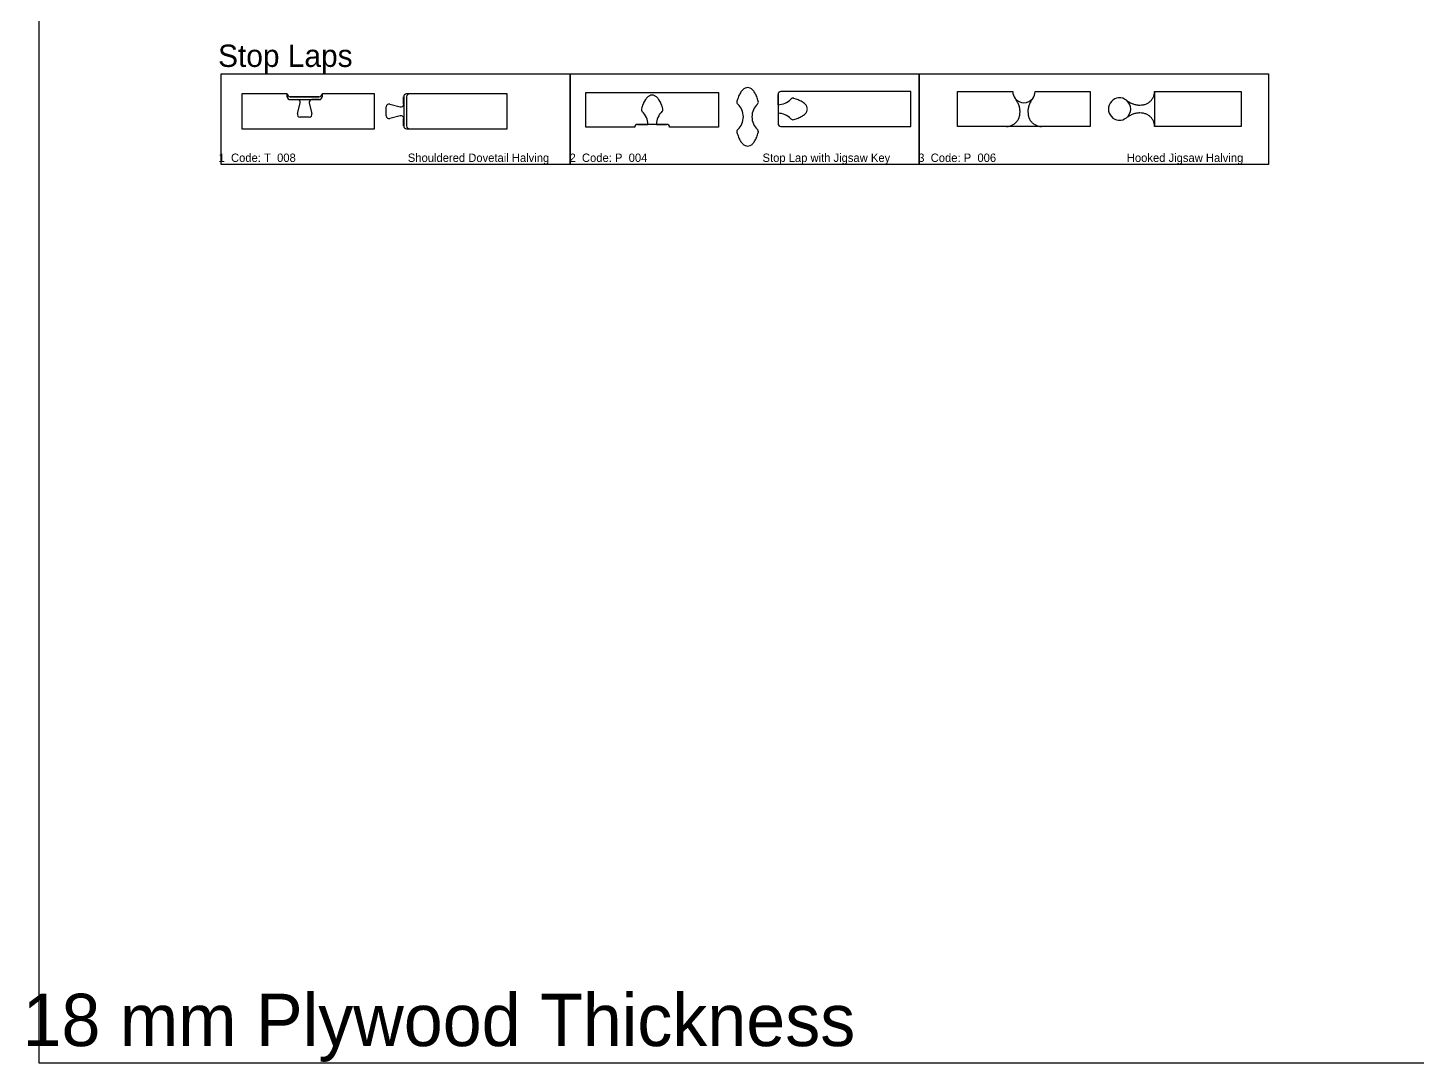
# Model space of a CAD drawing. Extents: x -5 to 6482, y 2 to 3133.
# Drawn here: x -5 to 1985, y 2 to 1485 of the extents above; entities that cross this region are included whole.
import ezdxf

# ---------------------------------------------------------------- set-up
doc = ezdxf.new("R2010")
doc.units = 0
doc.layers.get('0').update_dxf_attribs({"linetype": 'CONTINUOUS'})
for name, color, linetype in [('3MM_ENGRAVE', 5, 'CONTINUOUS'), ('CUT_18_MM', 7, 'CONTINUOUS'), ('ENGRAVE_13_5', 6, 'CONTINUOUS'), ('ENGRAVE_4_5MM', 2, 'CONTINUOUS'), ('ENGRAVE_9MM', 3, 'CONTINUOUS'), ('JOINT_9_MM', 4, 'CONTINUOUS'), ('TEXT', 9, 'CONTINUOUS')]:
    doc.layers.add(name, color=color, linetype=linetype)

# ---------------------------------------------------------------- blocks, each defined once
blk = doc.blocks.new('_U64')
at = {"layer": 'TEXT', "linetype": 'CONTINUOUS'}
blk.add_text('18 mm Plywood Thickness', height=75, dxfattribs=at).set_placement((6582.2, 651.1))
blk = doc.blocks.new('_U27')
at = {"layer": 'TEXT', "linetype": 'CONTINUOUS'}
blk.add_text('3  Code: P_006                                          Hooked Jigsaw Halving', height=12, dxfattribs=at).set_placement((7865.2, 1917.8))
blk = doc.blocks.new('_U26')
at = {"layer": 'TEXT', "linetype": 'CONTINUOUS'}
blk.add_text('2  Code: P_004                                     Stop Lap with Jigsaw Key', height=12, dxfattribs=at).set_placement((7365.7, 1917.8))
blk = doc.blocks.new('_U25')
at = {"layer": 'TEXT', "linetype": 'CONTINUOUS'}
blk.add_text('1  Code: T_008                                    Shouldered Dovetail Halving', height=12, dxfattribs=at).set_placement((6863, 1917.8))
blk = doc.blocks.new('_U24')
at = {"layer": 'TEXT', "linetype": 'CONTINUOUS'}
blk.add_text('Stop Laps', height=32, dxfattribs=at).set_placement((6862.3, 2053.9))

msp = doc.modelspace()

# ---------------------------------------------------------------- linework, layer by layer
for p, q in [((11.4, 2.1), (11.4, 3132.7)), ((272.1, 1419.5), (772.1, 1419.5)), ((272.1, 1289.5), (272.1, 1419.5)), ((772.1, 1419.5), (1272.1, 1419.5)), ((772.1, 1289.5), (772.1, 1419.5)), ((772.1, 1419.5), (772.1, 1289.5)), ((1272.1, 1419.5), (1772.1, 1419.5)), ((1272.1, 1289.5), (1272.1, 1419.5)), ((1272.1, 1419.5), (1272.1, 1289.5)), ((1772.1, 1419.5), (1772.1, 1289.5)), ((772.1, 1289.5), (272.1, 1289.5)), ((1272.1, 1289.5), (772.1, 1289.5)), ((1772.1, 1289.5), (1272.1, 1289.5)), ((6482.4, 2.1), (11.4, 2.1))]:
    msp.add_line(p, q)
at = {"layer": 'CUT_18_MM', "color": 7, "linetype": 'CONTINUOUS'}
for p, q in [((1259.8, 1394.2), (1073.9, 1394.2)), ((1073.9, 1394.2), (1073.9, 1394.2)), ((1259.8, 1344.2), (1259.8, 1394.2)), ((1327, 1344.2), (1327, 1394.2)), ((1327, 1394.2), (1406, 1394.2)), ((1438, 1394.2), (1517, 1394.2)), ((1517, 1394.2), (1517, 1344.2)), ((1609, 1394.1), (1733, 1394.1)), ((1733, 1394.1), (1733, 1344.1)), ((513.7, 1376.1), (528.6, 1372.1)), ((533.7, 1386.7), (533.7, 1376.1)), ((533.7, 1376.1), (533.7, 1386.7)), ((533.7, 1376.1), (533.7, 1386.7)), ((681.9, 1390.8), (537.8, 1390.8)), ((681.9, 1340.8), (681.9, 1390.8)), ((794.5, 1343), (794.5, 1393)), ((794.5, 1393), (984.5, 1393)), ((984.5, 1393), (984.5, 1343)), ((1069.8, 1375.3), (1069.8, 1390.1)), ((1069.8, 1390.1), (1069.8, 1390.1)), ((1069.8, 1390.1), (1069.8, 1348.3)), ((1409.4, 1384.4), (1409.4, 1384.3)), ((1434.6, 1384.3), (1434.7, 1384.4)), ((1568.9, 1381.7), (1568.8, 1381.8)), ((508.6, 1359.4), (508.6, 1372.1)), ((528.6, 1359.4), (513.7, 1355.4)), ((533.7, 1344.9), (533.7, 1355.4)), ((533.7, 1355.4), (533.7, 1344.9)), ((533.7, 1344.9), (533.7, 1355.4)), ((1069.8, 1363), (1069.8, 1348.3)), ((537.8, 1340.8), (681.9, 1340.8)), ((864.5, 1343), (794.5, 1343)), ((864.5, 1343), (864.5, 1343)), ((868.6, 1347.1), (883.3, 1347.1)), ((910.4, 1347.1), (868.6, 1347.1)), ((868.6, 1347.1), (868.6, 1347.1)), ((895.6, 1347.1), (910.4, 1347.1)), ((910.4, 1347.1), (910.4, 1347.1)), ((984.5, 1343), (914.5, 1343)), ((914.5, 1343), (914.5, 1343)), ((1069.8, 1348.3), (1069.8, 1348.3)), ((1073.9, 1344.2), (1259.8, 1344.2)), ((1073.9, 1344.2), (1073.9, 1344.2)), ((1397, 1344.2), (1327, 1344.2)), ((1397, 1344.2), (1397, 1344.2)), ((1397, 1344.2), (1397, 1344.2)), ((1447, 1344.2), (1397, 1344.2)), ((1397, 1344.2), (1397, 1344.2)), ((1517, 1344.2), (1447, 1344.2)), ((1447, 1344.2), (1447, 1344.2)), ((1447, 1344.2), (1447, 1344.2)), ((1733, 1344.1), (1609, 1344.1))]:
    msp.add_line(p, q, dxfattribs=at)
at = {"layer": 'CUT_18_MM', "linetype": 'CONTINUOUS'}
for p, q in [((366.8, 1390.8), (301.8, 1390.8)), ((301.8, 1390.8), (301.8, 1340.8)), ((412.7, 1386.7), (370.9, 1386.7)), ((491.8, 1390.8), (416.8, 1390.8)), ((491.8, 1340.8), (491.8, 1390.8)), ((301.8, 1340.8), (491.8, 1340.8))]:
    msp.add_line(p, q, dxfattribs=at)
at = {"layer": 'CUT_18_MM', "color": 7, "linetype": 'CONTINUOUS'}
for centre, radius, start, end in [((1073.9, 1390.1), 4.1, 90, 180), ((1422, 1394.2), 16, 180, 217.7211), ((1422, 1394.2), 16, 180, 217.7211), ((1422, 1394.2), 16, 322.2789, 0), ((1422, 1394.2), 16, 322.2789, 0), ((1587.9, 1394.5), 21.2, 346.6243, 359.0072), ((512.7, 1372.1), 4.1, 75, 180), ((529.6, 1376.1), 4.1, 255, 0), ((537.8, 1386.7), 4.1, 90, 180), ((1422, 1394.2), 16, 218.1532, 321.8681), ((1559, 1369.1), 16, 52.2765, 307.7235), ((1590.1, 1409), 34.6, 232.153, 241.0747), ((1589.5, 1407.9), 33.3, 241.0461, 250.1985), ((1588.7, 1405.7), 31, 250.1705, 259.7809), ((1588.2, 1402.7), 28, 259.7554, 270.0404), ((1588.2, 1399.6), 24.8, 270.0223, 281.1596), ((1588.8, 1396.8), 22, 281.1575, 293.2319), ((1589.6, 1394.8), 19.8, 293.255, 306.1855), ((1590.3, 1393.8), 18.6, 306.2359, 319.7265), ((1590.5, 1393.7), 18.4, 319.7918, 333.3703), ((1589.7, 1394.1), 19.3, 333.4278, 346.5916), ((512.7, 1359.4), 4.1, 180, 285), ((529.6, 1355.4), 4.1, 0, 105), ((1590.1, 1329.2), 34.6, 118.9268, 127.8485), ((1589.5, 1330.3), 33.3, 109.8028, 118.9554), ((1588.7, 1332.6), 31, 100.2203, 109.831), ((1588.2, 1335.5), 28, 89.9609, 100.2459), ((1588.2, 1338.7), 24.8, 78.8416, 89.9789), ((1588.8, 1341.4), 22, 66.7692, 78.8435), ((1589.6, 1343.4), 19.8, 53.8153, 66.7461), ((1590.3, 1344.4), 18.6, 40.2741, 53.765), ((1590.5, 1344.5), 18.4, 26.6301, 40.2089), ((537.8, 1344.9), 4.1, 180, 270), ((868.6, 1343), 4.1, 90, 180), ((910.4, 1343), 4.1, 360, 90), ((1073.9, 1348.3), 4.1, 180, 270), ((1589.7, 1344.2), 19.3, 13.4086, 26.5726), ((1587.9, 1343.7), 21.2, 0.9928, 13.3759)]:
    msp.add_arc(centre, radius, start, end, dxfattribs=at)
at = {"layer": 'CUT_18_MM', "linetype": 'CONTINUOUS'}
for centre, start, end in [((370.9, 1390.8), 180, 270), ((412.7, 1390.8), 270, 360)]:
    msp.add_arc(centre, 4.1, start, end, dxfattribs=at)
at = {"layer": 'ENGRAVE_13_5', "linetype": 'CONTINUOUS'}
for p, q in [((366.8, 1386.7), (366.8, 1390.8)), ((370.9, 1386.7), (412.7, 1386.7)), ((370.9, 1382.6), (412.7, 1382.6)), ((412.7, 1382.6), (402.2, 1382.6)), ((416.8, 1390.8), (416.8, 1386.7))]:
    msp.add_line(p, q, dxfattribs=at)
for centre, start, end in [((370.9, 1390.8), 180, 270), ((370.9, 1386.7), 180, 270), ((412.7, 1390.8), 270, 360), ((412.7, 1386.7), 270, 360)]:
    msp.add_arc(centre, 4.1, start, end, dxfattribs=at)
at = {"layer": 'ENGRAVE_4_5MM', "linetype": 'CONTINUOUS'}
for p, q in [((533.5, 1376.1), (533.5, 1386.7)), ((533.5, 1376.1), (533.5, 1386.7)), ((533.5, 1376.1), (533.5, 1386.7)), ((533.7, 1386.7), (533.7, 1344.9)), ((541.9, 1390.8), (537.8, 1390.8)), ((537.8, 1386.7), (537.8, 1344.9)), ((533.5, 1344.9), (533.5, 1355.4)), ((537.8, 1340.8), (541.9, 1340.8))]:
    msp.add_line(p, q, dxfattribs=at)
for centre, start, end in [((537.8, 1386.7), 90, 180), ((541.9, 1386.7), 90, 180), ((537.8, 1344.9), 180, 270), ((541.9, 1344.9), 180, 270)]:
    msp.add_arc(centre, 4.1, start, end, dxfattribs=at)
at = {"layer": 'ENGRAVE_9MM', "linetype": 'CONTINUOUS'}
for p, q in [((1609, 1394.1), (1609, 1344.1)), ((381.5, 1382.6), (402.1, 1382.6)), ((381.5, 1362.6), (385.4, 1377.4)), ((398.2, 1377.4), (402.2, 1362.6)), ((513.7, 1376.1), (528.6, 1372.1)), ((533.7, 1376.1), (533.7, 1355.4)), ((1069.8, 1375.3), (1069.8, 1363)), ((1409.4, 1384.4), (1409.4, 1384.3)), ((1434.6, 1384.3), (1434.7, 1384.4)), ((1568.9, 1381.7), (1568.8, 1381.8)), ((398.2, 1357.4), (385.4, 1357.4)), ((508.6, 1359.4), (508.6, 1372.2)), ((528.6, 1359.4), (513.7, 1355.4)), ((895.6, 1347.1), (883.3, 1347.1)), ((1447, 1344.2), (1397, 1344.2))]:
    msp.add_line(p, q, dxfattribs=at)
for centre, radius, start, end in [((1587.9, 1394.5), 21.2, 346.6243, 359.0072), ((381.5, 1378.5), 4.1, 345, 90), ((402.2, 1378.5), 4.1, 90, 195), ((512.7, 1372.2), 4.1, 75, 180), ((529.6, 1376.1), 4.1, 255, 0), ((928.4, 1355), 56, 157.94, 165.15), ((911.1, 1362.2), 37.3, 148.6367, 158.0959), ((898.3, 1370), 22.3, 135.5539, 148.8901), ((891.5, 1376.8), 12.7, 116.4202, 135.8106), ((889.6, 1380.7), 8.39, 90.5344, 116.0799), ((889.4, 1380.7), 8.39, 63.9201, 89.4658), ((887.4, 1376.8), 12.7, 44.1895, 63.5799), ((880.6, 1370), 22.3, 31.1099, 44.4462), ((867.9, 1362.2), 37.3, 21.9042, 31.3634), ((850.6, 1355), 56, 14.85, 22.06), ((1069.8, 1400.3), 25, 270, 316.9513), ((1091.1, 1380.5), 4.1, 74.9412, 136.9513), ((1077.8, 1330.2), 56, 67.94, 75.15), ((1084.9, 1347.5), 37.3, 58.6366, 68.0958), ((1092.8, 1360.3), 22.3, 45.5538, 58.8901), ((1099.6, 1367.1), 12.7, 26.4201, 45.8105), ((1422, 1394.2), 16, 218.1532, 321.8681), ((1382.1, 1363), 34.6, 28.9268, 37.8485), ((1383.2, 1363.7), 33.3, 19.8028, 28.9554), ((1385.5, 1364.4), 31, 10.2203, 19.831), ((1458.6, 1364.4), 31, 160.169, 169.7797), ((1460.8, 1363.7), 33.3, 151.0446, 160.1972), ((1461.9, 1363), 34.6, 142.1515, 151.0732), ((1559, 1369.1), 16, 308.1319, 51.8681), ((1590.1, 1409), 34.6, 232.153, 241.0747), ((1589.5, 1407.9), 33.3, 241.0461, 250.1985), ((1588.7, 1405.7), 31, 250.1705, 259.7809), ((1588.2, 1402.7), 28, 259.7554, 270.0404), ((1588.2, 1399.6), 24.8, 270.0223, 281.1596), ((1588.8, 1396.8), 22, 281.1575, 293.2319), ((1589.6, 1394.8), 19.8, 293.255, 306.1855), ((1590.3, 1393.8), 18.6, 306.2359, 319.7265), ((1590.5, 1393.7), 18.4, 319.7918, 333.3703), ((1589.7, 1394.1), 19.3, 333.4278, 346.5916), ((385.4, 1361.5), 4.1, 165, 270), ((398.2, 1361.5), 4.1, 270, 15), ((512.7, 1359.4), 4.1, 180, 285), ((529.6, 1355.4), 4.1, 0, 105), ((878.2, 1368.3), 4.1, 164.9418, 226.9513), ((858.3, 1347.1), 25, 360, 46.9513), ((920.6, 1347.1), 25, 133.0487, 180), ((900.8, 1368.3), 4.1, 313.0487, 15.0588), ((1069.8, 1338), 25, 43.0487, 90), ((1091.1, 1357.9), 4.1, 223.0487, 285.0582), ((1077.8, 1408.1), 56, 284.85, 292.06), ((1084.9, 1390.8), 37.3, 291.9041, 301.3633), ((1092.8, 1378), 22.3, 301.1099, 314.4461), ((1099.6, 1371.2), 12.7, 314.1894, 333.5798), ((1103.5, 1369.1), 8.39, 0.5342, 26.0798), ((1103.5, 1369.2), 8.39, 333.9201, 359.4656), ((1396.3, 1363.6), 19.8, 323.8153, 336.7461), ((1394.3, 1364.4), 22, 336.7692, 348.8435), ((1388.4, 1365), 28, 359.9609, 10.2459), ((1391.6, 1365), 24.8, 348.8416, 359.9789), ((1455.6, 1365), 28, 169.7541, 180.0391), ((1452.5, 1365), 24.8, 180.0211, 191.1584), ((1449.7, 1364.4), 22, 191.1565, 203.2308), ((1447.7, 1363.6), 19.8, 203.2539, 216.1847), ((1590.1, 1329.2), 34.6, 118.9268, 127.8485), ((1589.5, 1330.3), 33.3, 109.8028, 118.9554), ((1588.7, 1332.6), 31, 100.2203, 109.831), ((1588.2, 1335.5), 28, 89.9609, 100.2459), ((1588.2, 1338.7), 24.8, 78.8416, 89.9789), ((1588.8, 1341.4), 22, 66.7692, 78.8435), ((1589.6, 1343.4), 19.8, 53.8153, 66.7461), ((1590.3, 1344.4), 18.6, 40.2741, 53.765), ((1590.5, 1344.5), 18.4, 26.6301, 40.2089), ((1396.7, 1365.3), 21.2, 270.9928, 283.3759), ((1397.1, 1363.5), 19.3, 283.4086, 296.5726), ((1397.5, 1362.7), 18.4, 296.6301, 310.2089), ((1397.3, 1362.9), 18.6, 310.2741, 323.765), ((1446.7, 1362.9), 18.6, 216.235, 229.7259), ((1446.6, 1362.7), 18.4, 229.7911, 243.3699), ((1447, 1363.5), 19.3, 243.4274, 256.5914), ((1447.4, 1365.3), 21.2, 256.6241, 269.0072), ((1589.7, 1344.2), 19.3, 13.4086, 26.5726), ((1587.9, 1343.7), 21.2, 0.9928, 13.3759)]:
    msp.add_arc(centre, radius, start, end, dxfattribs=at)
at = {"layer": 'JOINT_9_MM', "linetype": 'CONTINUOUS'}
msp.add_line((1040.3, 1339.6), (1041.5, 1335.5), dxfattribs=at)
for centre, radius, start, end in [((1035.1, 1380.9), 22.3, 135.5539, 148.8901), ((1028.3, 1387.6), 12.7, 116.4202, 135.8106), ((1026.3, 1391.5), 8.39, 90.5344, 116.0799), ((1026.1, 1391.5), 8.39, 63.9201, 89.4658), ((1024.2, 1387.6), 12.7, 44.1895, 63.5799), ((1017.3, 1380.9), 22.3, 31.1099, 44.4462), ((1014.9, 1379.1), 4.1, 164.9418, 226.9513), ((1065.1, 1365.8), 56, 157.94, 165.15), ((995.1, 1357.9), 25, 313.0487, 46.9513), ((1047.8, 1373), 37.3, 148.6367, 158.0959), ((1057.4, 1357.9), 25, 133.0487, 180), ((1004.6, 1373), 37.3, 21.9042, 31.3634), ((987.3, 1365.8), 56, 14.85, 22.06), ((1037.5, 1379.1), 4.1, 313.0487, 15.0588), ((1057.4, 1357.9), 25, 180, 226.9513), ((1014.9, 1336.6), 4.1, 133.0487, 195.0582), ((1065.1, 1349.9), 56, 194.85, 202.06), ((987.3, 1349.9), 56, 337.94, 345.15), ((1037.5, 1336.6), 4.1, 344.9412, 46.9513), ((1047.8, 1342.8), 37.3, 201.9041, 211.3633), ((1035.1, 1334.9), 22.3, 211.1099, 224.4461), ((1028.3, 1328.1), 12.7, 224.1894, 243.5798), ((1026.3, 1324.3), 8.39, 243.9201, 269.4656), ((1026.1, 1324.3), 8.39, 270.5342, 296.0798), ((1024.2, 1328.1), 12.7, 296.4201, 315.8105), ((1017.3, 1334.9), 22.3, 315.5538, 328.8901), ((1004.6, 1342.8), 37.3, 328.6366, 338.0958)]:
    msp.add_arc(centre, radius, start, end, dxfattribs=at)

# ---------------------------------------------------------------- block references
at = {"layer": '3MM_ENGRAVE'}
for name in ['_U24', '_U25', '_U26', '_U27', '_U64']:
    msp.add_blockref(name, (-6594.6, -624.5), dxfattribs=at)

doc.saveas('drawing.dxf')
